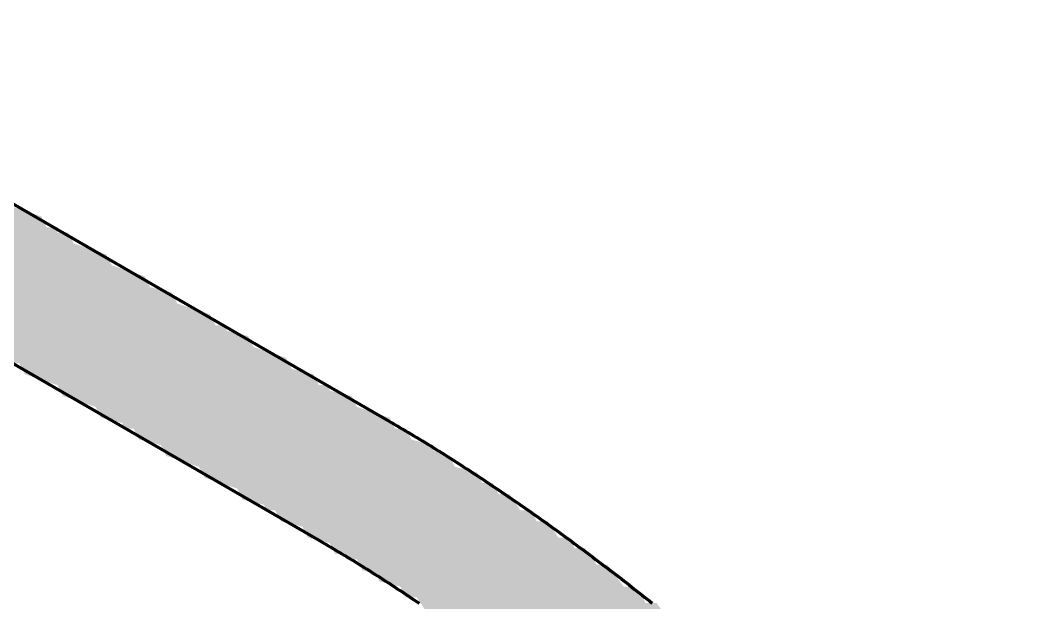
# Model space of a CAD drawing. Header units: millimetres. Extents: x 0 to 420, y 0 to 297.
# Drawn here: x 226.88 to 245.5, y 253.46 to 264.16 of the extents above; entities that cross this region are included whole.
import ezdxf

# ---------------------------------------------------------------- set-up
doc = ezdxf.new("R2010")
doc.units = ezdxf.units.MM
doc.layers.add('01-VISIBLE', color=7, linetype='CONTINUOUS', lineweight=70)
doc.layers.add('13-GRAFICA', color=30, linetype='CONTINUOUS', lineweight=18)

msp = doc.modelspace()

# ---------------------------------------------------------------- hatches: boundary and pattern name
at = {"layer": '13-GRAFICA', "true_color": 0xb21820}
h = msp.add_hatch(color=7, dxfattribs=at)
h.dxf.hatch_style = 1
h.paths.add_polyline_path([(220.7581, 264.0606), (220.7581, 263.9606), (220.9581, 263.9606), (220.9581, 263.8606), (221.2581, 263.8606), (221.2581, 263.7606), (221.4581, 263.7606), (221.4581, 263.6606), (221.7581, 263.6606), (221.8581, 263.4606), (222.0581, 263.4606), (222.0581, 263.3606), (222.2581, 263.3606), (222.2581, 263.2606), (222.4581, 263.2606), (222.4581, 263.1606), (222.6581, 263.1606), (222.6581, 263.0606), (223.2581, 262.8606), (223.3581, 262.6606), (223.9581, 262.4606), (224.0581, 262.2606), (224.6581, 262.0606), (224.7581, 261.8606), (225.1581, 261.7606), (225.2581, 261.5606), (225.4581, 261.5606), (225.4581, 261.4606), (225.8581, 261.3606), (225.9581, 261.1606), (226.5581, 260.9606), (226.6581, 260.7606), (227.2581, 260.5606), (227.3581, 260.3606), (227.5581, 260.3606), (227.5581, 260.2606), (227.7581, 260.2606), (227.8581, 260.0606), (228.4581, 259.8606), (228.5581, 259.6606), (229.1581, 259.4606), (229.2581, 259.2606), (229.6581, 259.1606), (229.7581, 258.9606), (230.3581, 258.7606), (230.4581, 258.5606), (230.6581, 258.5606), (230.6581, 258.4606), (231.0581, 258.3606), (231.1581, 258.1606), (231.7581, 257.9606), (231.8581, 257.7606), (232.2581, 257.6606), (232.3581, 257.4606), (232.5581, 257.4606), (232.5581, 257.3606), (232.9581, 257.2606), (233.0581, 257.0606), (233.6581, 256.8606), (233.7581, 256.6606), (233.9581, 256.6606), (234.0581, 256.4606), (234.4581, 256.3606), (234.4581, 256.2606), (234.7581, 256.1606), (234.8581, 255.9606), (235.2581, 255.8606), (235.3581, 255.6606), (235.5581, 255.6606), (235.6581, 255.4606), (235.8581, 255.4606), (236.0581, 255.1606), (236.2581, 255.1606), (236.3581, 254.9606), (236.5581, 254.9606), (236.7581, 254.6606), (236.9581, 254.6606), (237.0581, 254.4606), (237.2581, 254.4606), (237.2581, 254.3606), (237.3581, 254.3606), (237.4581, 254.1606), (237.6581, 254.1606), (237.9581, 253.7606), (238.1581, 253.7606), (238.1581, 253.6606), (238.2581, 253.6606), (238.3581, 253.4606), (238.5581, 253.4606), (238.8581, 253.0606), (239.0581, 253.0606), (239.5581, 252.4606), (239.7581, 252.4606), (240.2581, 251.8606), (240.4581, 251.8606), (240.4581, 251.7606), (240.5581, 251.7606), (241.6581, 250.5606), (241.8581, 250.5606), (241.8581, 250.4606), (242.5581, 249.8606), (242.5581, 249.6606), (243.7581, 248.5606), (243.7581, 248.3606), (244.0581, 248.1606), (244.0581, 247.9606), (244.4581, 247.6606), (244.4581, 247.4606), (244.5581, 247.4606), (244.5581, 247.3606), (244.7581, 247.2606), (244.7581, 247.0606), (245.0581, 246.8606), (245.0581, 246.6606), (245.2581, 246.5606), (245.2581, 246.3606), (245.4581, 246.2606), (245.4581, 246.0606), (245.7581, 245.8606), (245.7581, 245.6606), (245.9581, 245.5606), (245.9581, 245.3606), (246.1581, 245.2606), (246.1581, 245.0606), (246.4581, 244.8606), (246.5581, 244.4606), (246.7581, 244.3606), (246.7581, 244.1606), (246.8581, 244.1606), (246.8581, 243.9606), (246.9581, 243.9606), (246.9581, 243.7606), (247.0581, 243.7606), (247.0581, 243.5606), (247.1581, 243.5606), (247.1581, 243.3606), (247.2581, 243.3606), (247.2581, 242.9606), (247.3581, 242.9606), (247.4581, 242.2606), (247.5581, 242.2606), (247.5581, 241.5606), (247.6581, 241.5606), (247.6581, 210.3606), (247.5581, 210.3606), (247.3581, 210.0606), (247.1581, 210.0606), (247.1581, 205.6606), (247.0581, 205.6606), (247.0581, 205.5606), (246.8581, 205.5606), (246.8581, 205.4606), (246.6581, 205.4606), (246.5581, 205.2606), (245.9581, 205.0606), (245.8581, 204.8606), (245.4581, 204.7606), (245.3581, 204.5606), (244.7581, 204.3606), (244.7581, 204.2606), (244.4581, 204.1606), (244.4581, 204.0606), (244.0581, 204.1606), (244.0581, 209.1606), (244.1581, 209.1606), (244.1581, 209.3606), (244.3581, 209.4606), (244.3581, 209.6606), (244.6581, 209.8606), (244.6581, 210.0606), (244.8581, 210.1606), (244.8581, 210.3606), (244.9581, 210.3606), (245.0581, 210.6606), (245.1581, 210.6606), (245.1581, 241.2606), (245.0581, 241.2606), (245.0581, 241.7606), (244.9581, 241.7606), (244.8581, 242.4606), (244.7581, 242.4606), (244.7581, 242.6606), (244.6581, 242.6606), (244.4581, 243.2606), (244.3581, 243.2606), (244.2581, 243.5606), (244.0581, 243.6606), (244.0581, 243.8606), (243.7581, 244.0606), (243.7581, 244.2606), (243.5581, 244.3606), (243.5581, 244.5606), (243.3581, 244.6606), (243.3581, 244.8606), (243.0581, 245.0606), (243.0581, 245.2606), (242.9581, 245.2606), (242.8581, 245.5606), (242.6581, 245.6606), (242.6581, 245.8606), (242.2581, 246.1606), (242.2581, 246.3606), (241.8581, 246.6606), (241.8581, 246.8606), (241.1581, 247.4606), (241.1581, 247.6606), (241.0581, 247.6606), (239.4581, 249.3606), (239.2581, 249.3606), (238.5581, 250.1606), (238.3581, 250.1606), (237.8581, 250.7606), (237.6581, 250.7606), (237.2581, 251.2606), (237.0581, 251.2606), (236.7581, 251.6606), (236.5581, 251.6606), (236.3581, 251.9606), (236.1581, 251.9606), (235.8581, 252.3606), (235.6581, 252.3606), (235.5581, 252.5606), (235.3581, 252.5606), (235.1581, 252.8606), (234.9581, 252.8606), (234.8581, 253.0606), (234.6581, 253.0606), (234.5581, 253.2606), (234.3581, 253.2606), (234.1581, 253.5606), (233.9581, 253.5606), (233.8581, 253.7606), (233.4581, 253.8606), (233.4581, 253.9606), (233.1581, 254.0606), (233.0581, 254.2606), (232.8581, 254.2606), (232.8581, 254.3606), (232.6581, 254.3606), (232.5581, 254.5606), (232.1581, 254.6606), (232.0581, 254.8606), (231.6581, 254.9606), (231.5581, 255.1606), (231.3581, 255.1606), (231.3581, 255.2606), (230.9581, 255.3606), (230.8581, 255.5606), (230.2581, 255.7606), (230.1581, 255.9606), (229.5581, 256.1606), (229.4581, 256.3606), (229.0581, 256.4606), (228.9581, 256.6606), (228.7581, 256.6606), (228.7581, 256.7606), (228.3581, 256.8606), (228.2581, 257.0606), (227.6581, 257.2606), (227.5581, 257.4606), (226.9581, 257.6606), (226.8581, 257.8606), (226.6581, 257.8606), (226.6581, 257.9606), (226.4581, 257.9606), (226.3581, 258.1606), (225.7581, 258.3606), (225.6581, 258.5606), (225.0581, 258.7606), (224.9581, 258.9606), (224.3581, 259.1606), (224.2581, 259.3606), (224.0581, 259.3606), (224.0581, 259.4606), (223.8581, 259.4606), (223.7581, 259.6606), (223.1581, 259.8606), (223.0581, 260.0606), (222.4581, 260.2606), (222.3581, 260.4606), (222.1581, 260.4606), (222.1581, 260.5606), (221.5581, 260.7606), (221.4581, 260.9606), (221.2581, 260.9606), (221.2581, 261.0606), (221.0581, 261.0606), (221.0581, 261.1606), (220.8581, 261.1606), (220.8581, 261.2606), (220.6581, 261.2606), (220.6581, 261.3606), (220.4581, 261.3606), (220.4581, 261.4606), (220.1581, 261.4606), (220.1581, 261.5606), (220.1581, 264.1606)])

# ---------------------------------------------------------------- linework, layer by layer
at = {"layer": '01-VISIBLE'}
for p, q in [((223.2158, 262.8239), (233.6386, 256.8063)), ((221.9458, 260.6242), (232.3686, 254.6066))]:
    msp.add_line(p, q, dxfattribs=at)
for points in [[(233.6386, 256.8063), (233.6907, 256.7762), (233.7426, 256.7459), (233.7946, 256.7156), (233.8464, 256.6851), (233.8982, 256.6545), (233.95, 256.6238), (234.0016, 256.593), (234.0532, 256.5621), (234.1048, 256.5311), (234.1563, 256.5), (234.2077, 256.4688), (234.259, 256.4375), (234.3103, 256.4061), (234.3616, 256.3746), (234.4128, 256.343), (234.4639, 256.3113), (234.5149, 256.2796), (234.5659, 256.2477), (234.6169, 256.2157), (234.6678, 256.1836), (234.7186, 256.1515), (234.7694, 256.1193), (234.8201, 256.0869), (234.8708, 256.0545), (234.9214, 256.022), (234.972, 255.9894), (235.0225, 255.9568), (235.0729, 255.924), (235.1233, 255.8912), (235.1736, 255.8582), (235.2239, 255.8252), (235.2742, 255.7922), (235.3243, 255.759), (235.3745, 255.7258), (235.4246, 255.6924), (235.4746, 255.659), (235.5246, 255.6256), (235.5745, 255.592), (235.6243, 255.5584), (235.6742, 255.5247), (235.7239, 255.4909), (235.7737, 255.4571), (235.8233, 255.4231), (235.8729, 255.3891), (235.9225, 255.3551), (235.972, 255.3209), (236.0215, 255.2867), (236.0709, 255.2524), (236.1203, 255.2181), (236.1696, 255.1837), (236.2189, 255.1492), (236.2681, 255.1146), (236.3173, 255.08), (236.3664, 255.0453), (236.4155, 255.0105), (236.4645, 254.9756), (236.5135, 254.9407), (236.5625, 254.9058), (236.6113, 254.8707), (236.6602, 254.8356), (236.709, 254.8005), (236.7577, 254.7652), (236.8064, 254.7299), (236.8551, 254.6946), (236.9037, 254.6591), (236.9522, 254.6236), (237.0008, 254.5881), (237.0492, 254.5524), (237.0976, 254.5168), (237.146, 254.481), (237.1943, 254.4452), (237.2426, 254.4093), (237.2908, 254.3734), (237.339, 254.3374), (237.3872, 254.3013), (237.4353, 254.2652), (237.4833, 254.229), (237.5313, 254.1928), (237.5793, 254.1565), (237.6272, 254.1201), (237.675, 254.0837), (237.7229, 254.0472), (237.7706, 254.0106), (237.8184, 253.974), (237.866, 253.9374), (237.9137, 253.9006), (237.9613, 253.8638), (238.0088, 253.827), (238.0563, 253.7901), (238.1037, 253.7531), (238.1511, 253.7161), (238.1985, 253.679), (238.2458, 253.6419), (238.2931, 253.6047), (238.3403, 253.5674), (238.3875, 253.5301), (238.4346, 253.4927), (238.4817, 253.4553)], [(232.3686, 254.6066), (232.4206, 254.5765), (232.4725, 254.5463), (232.5243, 254.516), (232.5761, 254.4855), (232.6277, 254.4549), (232.6794, 254.4242), (232.7309, 254.3934), (232.7824, 254.3625), (232.8338, 254.3315), (232.8851, 254.3003), (232.9364, 254.2691), (232.9876, 254.2377), (233.0388, 254.2062), (233.0899, 254.1747), (233.1409, 254.143), (233.1919, 254.1112), (233.2428, 254.0793), (233.2936, 254.0474), (233.3444, 254.0153), (233.3951, 253.9831), (233.4457, 253.9509), (233.4963, 253.9185), (233.5469, 253.8861), (233.5974, 253.8535), (233.6478, 253.8209), (233.6981, 253.7882), (233.7484, 253.7554), (233.7987, 253.7225), (233.8489, 253.6895), (233.899, 253.6564), (233.9491, 253.6233), (233.9991, 253.59), (234.0491, 253.5567), (234.099, 253.5233), (234.1488, 253.4898), (234.1986, 253.4563)]]:
    msp.add_lwpolyline(points, dxfattribs=at)

doc.saveas('drawing.dxf')
